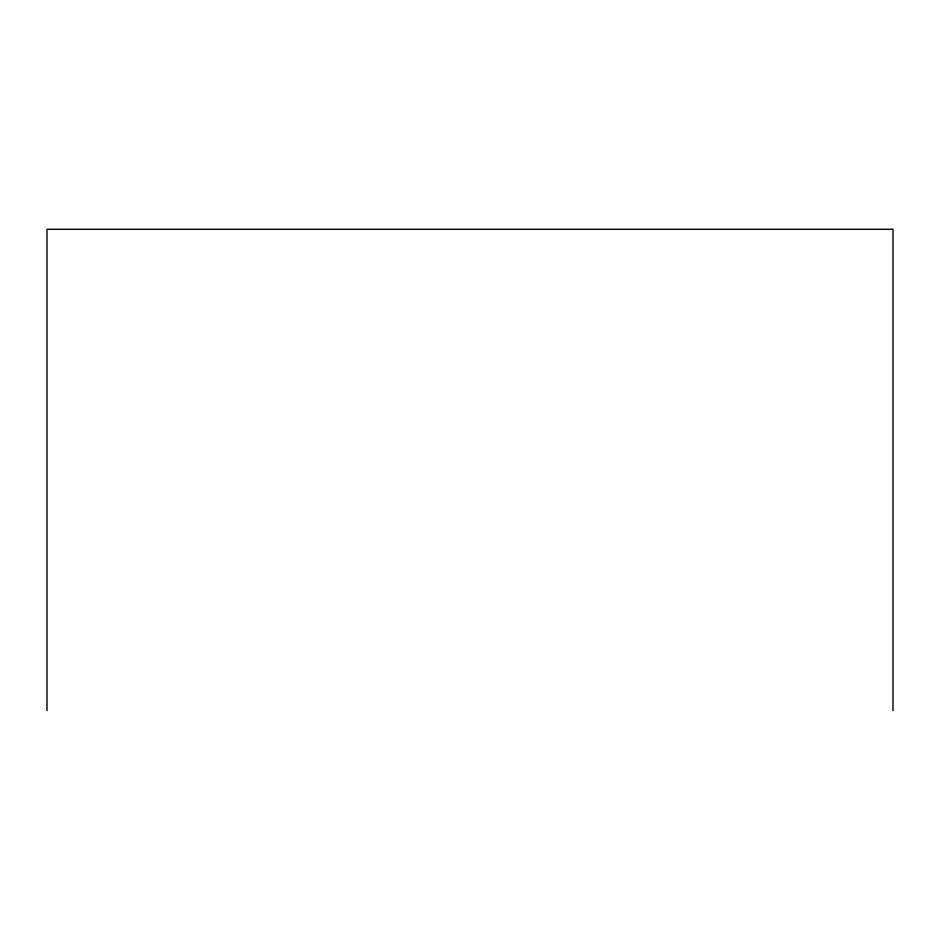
<?xml version="1.0" encoding="UTF-8"?>
<svg xmlns="http://www.w3.org/2000/svg" width="940" height="940" viewBox="0 0 940 940"><rect width="100%" height="100%" fill="white"/><g stroke="black" fill="none" stroke-linecap="round" stroke-linejoin="round"><path stroke-width="1.41" d="M893 710.722L893 229.278L47 229.278L47 710.722"/></g></svg>
